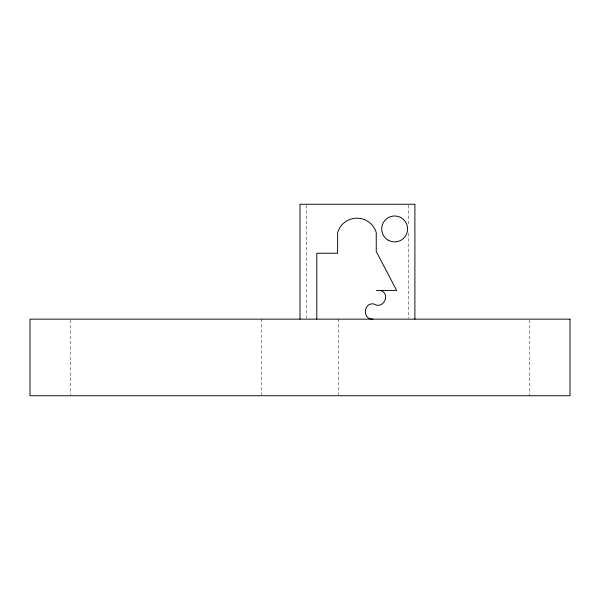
<?xml version="1.0" encoding="UTF-8"?>
<svg xmlns="http://www.w3.org/2000/svg" width="600" height="600" viewBox="0 0 600 600"><rect width="100%" height="100%" fill="white"/><g stroke="black" fill="none" stroke-linecap="round" stroke-linejoin="round"><path stroke-width="0.45" stroke-dasharray="3 2.25" d="M529.785 320.085L529.785 395.745M408.24 205.192L408.24 224.805M408.24 233.212L408.24 318.218M338.295 319.147L338.295 394.808M306.653 205.192L306.653 318.218M261.705 319.147L261.705 394.808M70.215 320.085L70.215 394.808"/><path stroke-width="0.9" d="M376.245 290.415L396.623 290.415L376.245 251.513L376.245 232.567A20.152 20.152 0 0 0 337.627 232.567L337.627 253.245L316.793 253.245L316.793 319.147M372.915 319.147C362.07 319.733 363.428 301.815 374.062 304.028C383.175 309.803 391.103 294.045 380.798 290.535M414.893 319.147L414.893 204.255L300 204.255L300 319.147M570 319.147L30 319.147L30 395.745L570 395.745L570 319.147M388.178 240.165A12.953 12.953 0 0 0 407.61 228.945A12.953 12.953 0 0 0 388.178 217.725A12.953 12.953 0 0 0 388.178 240.165"/></g></svg>
